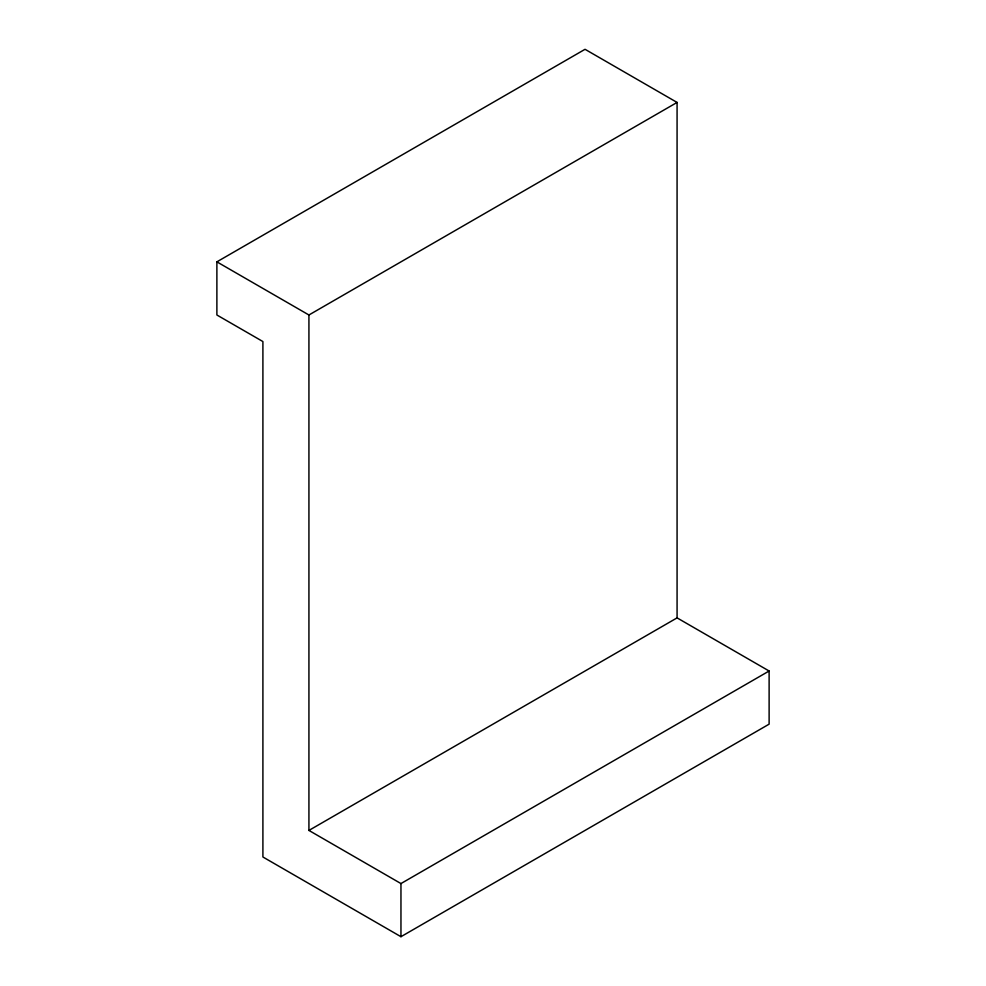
<?xml version="1.0" encoding="UTF-8"?>
<svg xmlns="http://www.w3.org/2000/svg" width="986" height="986" viewBox="0 0 986 986"><rect width="100%" height="100%" fill="white"/><g stroke="black" fill="none" stroke-linecap="round" stroke-linejoin="round"><path stroke-width="1.48" d="M677.074 617.877L769.117 671.01L769.117 724.155L400.957 936.7L262.905 856.994L262.905 341.55L216.883 314.99L216.883 261.845L585.043 49.3L677.074 102.433L677.074 617.877L308.926 830.422L308.926 314.99L677.074 102.433M308.926 830.422L400.957 883.567L769.117 671.01M216.883 261.845L308.926 314.99M400.957 883.567L400.957 936.7"/></g></svg>
